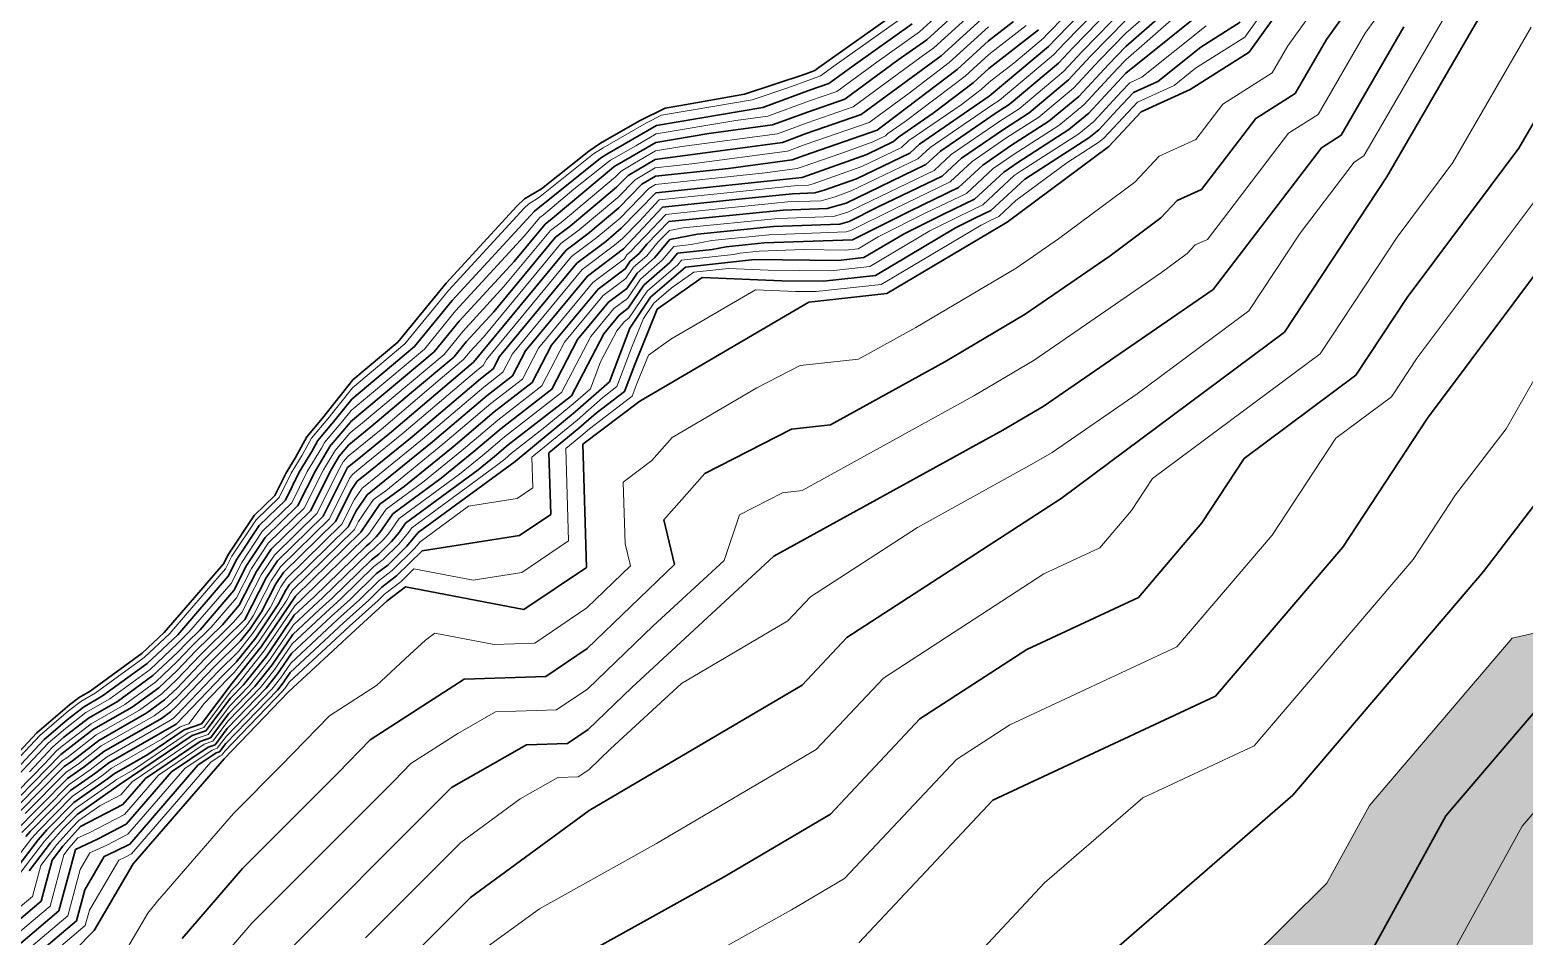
# Model space of a CAD drawing. Header units: millimetres. Extents: x -859836 to 307983, y -308065 to 649894.
# Drawn here: x -776950 to -656397, y 93962 to 167128 of the extents above; entities that cross this region are included whole.
import ezdxf

# ---------------------------------------------------------------- set-up
doc = ezdxf.new("R2010")
doc.units = ezdxf.units.MM
for name, color, linetype, lineweight in [('A-DETL-MBND', 5, 'Continuous', 9), ('C-TOPO', 7, 'Continuous', 9), ('C-TOPO-MAJR', 7, 'Continuous', 35), ('C-TOPO-MINR', 7, 'Continuous', 9)]:
    doc.layers.add(name, color=color, linetype=linetype, lineweight=lineweight)

msp = doc.modelspace()

# ---------------------------------------------------------------- hatches: boundary and pattern name
at = {"layer": 'A-DETL-MBND', "transparency": 33554585}
h = msp.add_hatch(color=1, dxfattribs=at)
h.paths.add_polyline_path([(-759872, -147838), (-751409, -147225), (-749609, -147143), (-733854, -145290), (-730653, -145570), (-721745, -145172), (-720814, -144887), (-719370, -144842), (-700946, -141995), (-695529, -141498), (-691142, -140868), (-678862, -139709), (-676064, -138561), (-673339, -137902), (-666588, -136592), (-665513, -135889), (-664558, -135218), (-662197, -133772), (-661519, -132852), (-659949, -130928), (-651084, -125443), (-650822, -125228), (-650213, -124939), (-646382, -122722), (-642214, -121295), (-640352, -120839), (-632919, -116639), (-632407, -116545), (-631232, -115977), (-624031, -110102), (-618435, -105784), (-615716, -103869), (-610671, -99638), (-609303, -97431), (-608187, -95168), (-606545, -92038), (-605546, -89814), (-602862, -83094), (-597357, -72506), (-595184, -69076), (-591888, -62294), (-588957, -58521), (-588686, -57663), (-586782, -51788), (-586421, -50671), (-585891, -49261), (-584837, -42142), (-583168, -34750), (-583236, -29503), (-581474, -24626), (-579291, -20446), (-577288, -10529), (-577844, -8379), (-576716, -5129), (-576923, -622), (-576761, 3433), (-577514, 8400), (-584433, 17478), (-591451, 26894), (-592059, 27631), (-594253, 29365), (-596698, 31520), (-606682, 39522), (-614114, 48456), (-617877, 53657), (-619367, 54812), (-621388, 57245), (-626371, 64609), (-630225, 76139), (-631882, 80641), (-631321, 82021), (-631047, 88615), (-629216, 99080), (-628971, 99848), (-627656, 101469), (-625202, 104951), (-622310, 108328), (-621916, 108853), (-618287, 112790), (-616954, 119597), (-611965, 123985), (-607391, 123672), (-603528, 125761), (-599346, 128280), (-596175, 130112), (-593901, 131920), (-587341, 139484), (-579017, 149394), (-573792, 168423), (-559581, 167597), (-555765, 171191), (-554261, 171958), (-551262, 173126), (-545079, 176205), (-536568, 178750), (-529133, 181370), (-526344, 189128), (-597518, 189128), (-597518, 207194), (-600686, 199575), (-609478, 188948), (-615919, 179175), (-616544, 177848), (-622914, 167950), (-630994, 157392), (-633191, 154309), (-645163, 133248), (-651286, 125168), (-651764, 119294), (-657364, 118029), (-668886, 104497), (-672322, 98230), (-678809, 91777), (-686744, 84898), (-689449, 82017), (-695207, 77404), (-695380, 71893), (-694273, 69271), (-689492, 45636), (-683652, 33844), (-677737, 19772), (-662028, -2904), (-651984, -24980), (-650691, -30222), (-651908, -42347), (-653635, -63919), (-656698, -68818), (-662024, -76036), (-666896, -86650), (-667567, -88913), (-681751, -105555), (-682213, -106748), (-682594, -107406), (-685917, -108622), (-692036, -110612), (-701719, -112727), (-713390, -117126), (-713858, -117303), (-715899, -118114), (-726309, -122425), (-732752, -123814), (-746954, -124818), (-750353, -125277), (-753407, -127865), (-764669, -132928), (-770641, -133394), (-784358, -129387), (-766211, -147534), (-765162, -147452), (-761763, -147700)])
h.paths.add_polyline_path([(-165073, -63985), (-152433, -63128), (-147212, -62558), (-145468, -61769), (-136004, -54982), (-133768, -53767), (-129949, -51511), (-119584, -45141), (-108212, -38110), (-106147, -37513), (-103534, -36430), (-95440, -33679), (-85435, -28121), (-81217, -27620), (-70310, -23490), (-69569, -23057), (-66354, -22120), (-63531, -20738), (-60354, -18737), (-51173, -14112), (-47726, -11549), (-46080, -8030), (-42098, 1247), (-71582, -3952), (-102491, 171344), (-31433, 183873), (-10665, 66090), (-8344, 71188), (-5480, 80840), (-4976, 82926), (-4345, 84088), (-2338, 91567), (-1942, 95428), (-648, 97607), (-1071, 98220), (-2510, 100800), (-3468, 101999), (-4531, 105589), (-4872, 106391), (-4883, 106838), (-4266, 108209), (-3836, 109670), (-3397, 110774), (-3406, 111243), (-3028, 112006), (-3263, 112804), (-5003, 115819), (-4795, 118868), (-5263, 125250), (-6517, 126820), (-6835, 127207), (-7506, 127369), (-7948, 127596), (-9992, 128520), (-10488, 129121), (-11669, 131806), (-11797, 132101), (-12046, 133135), (-12559, 133970), (-14267, 135969), (-16205, 140122), (-18451, 143457), (-18982, 145256), (-19057, 146525), (-18964, 150253), (-18988, 154876), (-19576, 155921), (-19786, 160906), (-20496, 162914), (-20826, 165369), (-20799, 166915), (-20107, 172970), (-19517, 173820), (-19312, 174558), (-18670, 176101), (-17060, 179067), (-15517, 180705), (-13911, 185702), (-4262, 188301), (-1645, 188923), (-105, 188210), (8503, 183584), (10926, 183912), (12005, 184043), (13640, 184361), (15131, 185109), (17172, 186245), (21649, 186967), (26966, 189922), (27822, 190382), (28403, 191056), (32119, 193617), (35169, 195832), (37685, 197143), (44902, 200225), (45756, 200160), (48502, 199127), (50290, 198574), (51191, 198365), (51921, 198324), (52221, 198344), (54759, 197846), (56032, 196790), (56464, 196469), (57692, 196367), (59108, 196361), (60941, 197154), (66233, 199839), (70130, 201192), (73048, 200979), (76924, 206128), (82127, 208080), (85344, 208780), (86075, 208372), (88573, 207914), (89729, 206890), (91276, 205317), (93776, 203937), (94137, 202344), (94391, 199786), (122336, 197831), (121797, 189716), (125647, 199482), (126089, 201383), (126324, 204787), (126905, 208036), (127554, 210427), (128482, 214073), (128746, 220996), (128473, 222544), (126624, 223852), (126936, 229764), (121612, 232554), (119877, 233364), (114690, 236608), (111762, 238823), (110636, 246522), (110029, 247546), (108783, 253509), (107371, 255011), (105531, 255323), (97841, 258447), (94527, 260036), (90352, 264357), (89017, 265316), (86132, 267662), (83932, 268416), (81219, 269590), (78181, 270815), (77485, 271254), (76016, 271688), (70070, 272996), (65720, 273763), (60235, 273305), (58972, 273395), (52899, 270581), (50487, 269940), (48782, 269681), (44888, 271379), (44155, 271664), (36008, 276151), (32279, 278102), (30572, 279889), (26209, 282046), (25647, 282628), (25305, 282619), (16014, 287701), (12948, 288678), (12218, 290013), (5109, 293561), (1173, 293491), (996, 295848), (-846, 297677), (-3706, 301772), (-4254, 303671), (-5166, 310755), (-5514, 312595), (-5824, 313912), (-11263, 323566), (-11006, 329168), (-11128, 331667), (-19570, 300160), (-119951, 327057), (-119803, 323213), (-126677, 316885), (-131916, 309583), (-138039, 307127), (-139811, 306218), (-145009, 304770), (-152454, 299923), (-155529, 293631), (-156974, 291356), (-164244, 289138), (-169538, 285729), (-171473, 283227), (-175794, 279460), (-179077, 276921), (-181978, 270226), (-183799, 266060), (-186962, 261812), (-188195, 260364), (-189518, 257544), (-192219, 254304), (-192584, 253707), (-193666, 250905), (-195467, 243388), (-196196, 242827), (-194515, 241920), (-193117, 240272), (-191870, 238552), (-189445, 238099), (-187379, 238829), (-181196, 237496), (-175260, 234188), (-174712, 233864), (-173921, 232781), (-172965, 231563), (-172393, 230212), (-171401, 229395), (-170346, 228036), (-168731, 226171), (-166947, 224795), (-166149, 223746), (-163251, 221790), (-159390, 213002), (-157244, 207107), (-158125, 203750), (-158684, 200374), (-157805, 198095), (-156223, 195786), (-156238, 193540), (-155648, 190949), (-154491, 184489), (-154880, 182143), (-154447, 180199), (-153070, 178898), (-149834, 176505), (-139965, 171530), (-138126, 170600), (-129357, 164765), (-128806, 164582), (-125625, 162125), (-121962, 159155), (-118169, 147987), (-115529, 142356), (-110100, 136364), (-104170, 130983), (-102874, 130179), (-102493, 125049), (-102587, 124307), (-102565, 123298), (-101236, 116731), (-101075, 108354), (-100903, 103207), (-100752, 100763), (-102347, 94828), (-103663, 92538), (-105020, 75873), (-113779, 78871), (-115927, 80336), (-116767, 79773), (-118030, 78279), (-120019, 71407), (-121727, 70570), (-124911, 67739), (-132123, 62869), (-134503, 61669), (-142143, 63655), (-144511, 65162), (-146330, 66255), (-93930, -25754), (-156629, -61462), (-204703, 22951), (-203169, 15882), (-200858, 9097), (-201011, 7340), (-201672, 4283), (-201800, 3453), (-202205, -1962), (-203074, -4336), (-205085, -7779), (-205398, -8805), (-204303, -12916), (-199204, -23507), (-197559, -24806), (-188446, -36297), (-186232, -39786), (-180001, -45528), (-178692, -50309), (-178316, -54011), (-176500, -58311), (-174921, -60229), (-168457, -62865), (-166443, -63531)])
h.paths.add_polyline_path([(-36382, 9575), (-36325, 9655), (-34497, 11838), (-31400, 15158), (-30158, 17103), (-28972, 19503), (-28725, 20204), (-24454, 28194), (-23969, 29653), (-22045, 35862), (-19945, 43004), (-18884, 49386), (-18505, 51142), (-18308, 51427), (-16088, 53703), (-14034, 56286), (-13124, 58389), (-12183, 60477), (-11466, 63512), (-44854, 57625), (-36383, 9584)])
h.paths.add_polyline_path([(-209307, 23977), (-205832, 24933), (-214036, 39337), (-155029, 72942), (-156196, 75860), (-157267, 77483), (-160083, 79252), (-162327, 81007), (-168562, 82322), (-171974, 82266), (-174895, 81970), (-178745, 82443), (-179832, 82459), (-182806, 83026), (-187870, 82820), (-190987, 82764), (-196740, 84867), (-206215, 90085), (-217797, 93191), (-220523, 94762), (-239193, 68099), (-236586, 66371), (-231472, 54327), (-229323, 51595), (-228392, 47968), (-224245, 38986), (-223941, 37016), (-223700, 36083), (-223413, 35510), (-223235, 34196), (-219932, 30913), (-219720, 30002), (-218890, 29933), (-218583, 30355), (-217413, 29932), (-217322, 28983), (-216667, 27680), (-215596, 26462), (-211752, 24276), (-211629, 24261)])
h.paths.add_polyline_path([(-104493, 32511), (-108740, 34478), (-111033, 34745), (-118279, 38197), (-121109, 39560), (-122686, 40146), (-124886, 42576), (-127774, 45075), (-127284, 49019), (-127353, 51467), (-126249, 53628), (-124638, 56522), (-122874, 56919), (-121333, 61662), (-118149, 64493), (-116851, 64289), (-109895, 61749), (-101431, 62897), (-97222, 57624), (-96994, 51839), (-95461, 45135), (-95182, 39024), (-97809, 35660), (-102505, 32673), (-103546, 32588)])
h.paths.add_polyline_path([(113952, 54850), (115144, 57676), (119371, 59200), (123981, 58308), (134122, 70221), (135206, 75484), (130794, 79482), (129640, 81238), (129018, 81691), (127052, 82907), (123829, 87412), (118436, 89438), (114649, 87913), (114523, 86104), (79787, 88533), (80974, 86559), (82982, 83414), (85870, 80693), (86415, 79732), (87156, 79254), (93254, 77937), (101112, 77088), (101690, 76657), (110303, 71926), (111655, 70038), (112330, 66003), (112029, 63955), (112025, 61722), (110833, 58895), (111202, 55882), (113573, 54992)])
h.paths.add_polyline_path([(46473, 90893), (46450, 90966), (46450, 90942)])
h.paths.add_polyline_path([(114914, 91699), (116742, 96586), (117222, 99339), (116281, 100813), (115714, 103134), (115083, 94112)])
h.paths.add_polyline_path([(77815, 91772), (81254, 140961), (77947, 134003), (77391, 132850), (76263, 127858), (75504, 126378), (70686, 116776), (69491, 114040), (69325, 112455), (69905, 111212), (72496, 104740), (73767, 102718), (74214, 102059), (75304, 98529), (75680, 97769), (77652, 92229)])
h.paths.add_polyline_path([(-430559, 174792), (-396358, 223636), (-410299, 232491), (-417613, 235355), (-425156, 238606), (-444149, 250578), (-452510, 252436), (-452510, 191303), (-451929, 191053), (-450916, 184024), (-444554, 181215), (-442283, 180124), (-434174, 176436)])
h.paths.add_polyline_path([(-462933, 188895), (-462489, 189128), (-463513, 189128)])
h.paths.add_polyline_path([(20902, 189411), (-15527, 199172), (-17080, 193377), (-157146, 230908), (-144206, 279204), (-133097, 276228), (-125333, 305205), (85106, 248818), (77341, 219841), (66233, 222817), (60021, 199635), (26079, 208730), (21836, 192894)])
h.paths.add_polyline_path([(-305163, 308526), (-297168, 312758), (-330807, 321772), (-305961, 308938)])
h.paths.add_polyline_path([(-101365, 344853), (-99267, 352685), (-106132, 348019), (-107260, 346432), (-107015, 346367)])
h.paths.add_polyline_path([(-77617, 359195), (-72055, 379953), (-74944, 376393), (-78127, 372078), (-79002, 371144), (-83284, 366025), (-86114, 364172), (-90178, 362561), (-78095, 359323)])
h.paths.add_polyline_path([(-70949, 384081), (-49147, 465447), (10755, 449396), (10427, 451476), (10340, 452557), (9561, 454240), (5848, 461010), (3088, 465731), (3916, 466341), (3829, 466873), (4301, 472115), (5273, 480727), (5235, 481311), (1254, 490409), (398, 499801), (248, 500675), (1538, 508051), (2399, 515172), (5336, 526780), (6042, 528818), (11319, 535892), (14764, 542803), (21028, 556609), (22026, 559450), (25679, 567225), (23762, 595967), (26857, 602002), (42608, 602571), (44738, 607162), (48181, 613963), (49550, 615647), (53154, 622325), (47956, 649894), (47874, 649894), (42817, 647426), (40858, 646138), (35158, 640491), (29786, 634475), (27764, 633773), (23010, 631806), (12648, 627092), (6576, 623443), (5459, 622546), (3132, 622423), (937, 621697), (-3757, 621182), (-10336, 620725), (-17509, 618636), (-20466, 617651), (-26978, 615727), (-29360, 614862), (-36198, 612616), (23495, 596621), (-6839, 483415), (-62468, 498321), (-61154, 491830), (-59928, 489468), (-56843, 481884), (-56752, 481249), (-55996, 465839), (-55728, 464742), (-55062, 458604), (-54604, 453643), (-54849, 452204), (-55585, 448717), (-57347, 441004), (-59178, 436511), (-62836, 421846), (-64420, 417337), (-65373, 414138), (-67663, 409612), (-67833, 408961), (-68221, 406728), (-67446, 402371), (-67164, 401641), (-67454, 400728), (-68102, 398277), (-69211, 394395), (-69530, 393435), (-70271, 388744), (-70595, 386619)])
h.paths.add_polyline_path([(-72390, 518021), (-67541, 536118), (-118601, 549800), (-111350, 544573), (-102792, 541248), (-98322, 538930), (-89693, 534294), (-86179, 534292), (-80614, 527648), (-74938, 522052), (-72698, 518856)])
h.paths.add_polyline_path([(-136180, 559285), (-135118, 563249), (-136667, 559600)])
h.paths.add_polyline_path([(-54600, 584415), (-47886, 609472), (-50553, 609641), (-55313, 609698), (-62008, 606325), (-64948, 609251), (-80643, 608301), (-83770, 607896), (-87388, 606897), (-94432, 606828), (-97621, 607514), (-101540, 606576), (-111704, 601349), (-115028, 602044), (-116464, 600991), (-56960, 585047)])
h.paths.add_polyline_path([(-105893, 632098), (-77034, 642660), (-60117, 645580), (-52045, 639137), (-36907, 649894), (-98339, 649894), (-105228, 633665)])

# ---------------------------------------------------------------- linework, layer by layer
at = {"layer": 'C-TOPO', "lineweight": 35}
for p, q in [((-713287, 164088), (-706759, 168718)), ((-713610, 163851), (-713287, 164088)), ((-719288, 161924), (-714408, 163563)), ((-714408, 163563), (-713832, 163775)), ((-713832, 163775), (-713610, 163851)), ((-724420, 161034), (-719288, 161924)), ((-727758, 159785), (-725706, 160817)), ((-725706, 160817), (-724420, 161034)), ((-730920, 157969), (-727758, 159785)), ((-731855, 157348), (-730920, 157969)), ((-735672, 154292), (-731855, 157348)), ((-737671, 152887), (-737035, 153496)), ((-737035, 153496), (-735672, 154292)), ((-743378, 146678), (-737671, 152887)), ((-747259, 141918), (-743378, 146678)), ((-750887, 138882), (-747259, 141918)), ((-753335, 135781), (-750887, 138882)), ((-754607, 134285), (-753335, 135781)), ((-755520, 132614), (-754607, 134285)), ((-756313, 131299), (-755520, 132614)), ((-757196, 129534), (-756313, 131299)), ((-758856, 127909), (-757196, 129534)), ((-760921, 124804), (-758856, 127909)), ((-761319, 124025), (-760921, 124804)), ((-763665, 121303), (-761319, 124025)), ((-766124, 118467), (-763665, 121303)), ((-767894, 116799), (-766124, 118467)), ((-772093, 113735), (-767894, 116799)), ((-772985, 113223), (-772093, 113735)), ((-776389, 110365), (-773745, 112634)), ((-773745, 112634), (-772985, 113223)), ((-778527, 108076), (-776389, 110365))]:
    msp.add_line(p, q, dxfattribs=at)
at = {"layer": 'C-TOPO-MAJR'}
for p, q in [((-672142, 174304), (-678581, 165329)), ((-680740, 172602), (-688533, 165777)), ((-688541, 172214), (-694163, 166428)), ((-668052, 172333), (-672345, 166349)), ((-688538, 170068), (-692755, 165729)), ((-701549, 169095), (-704598, 166320)), ((-681607, 169171), (-688530, 163632)), ((-705766, 167616), (-710347, 164367)), ((-699619, 168493), (-703430, 165024)), ((-697595, 167810), (-699599, 166253)), ((-688535, 167923), (-691347, 165030)), ((-679301, 167753), (-682474, 165740)), ((-659872, 168391), (-667465, 155272)), ((-695571, 167128), (-699579, 164012)), ((-694163, 166428), (-694762, 165784)), ((-666108, 167370), (-671170, 158624)), ((-704598, 166320), (-706889, 164695)), ((-699599, 166253), (-702140, 163940)), ((-694762, 165784), (-699560, 161772)), ((-692755, 165729), (-693953, 164441)), ((-688533, 165777), (-689938, 164331)), ((-682474, 165740), (-685936, 162970)), ((-678581, 165329), (-683341, 162308)), ((-672345, 166349), (-674876, 161977)), ((-651759, 166325), (-656821, 157579)), ((-710347, 164367), (-712499, 162787)), ((-706889, 164695), (-711193, 161536)), ((-703430, 165024), (-709886, 160284)), ((-699579, 164012), (-700850, 162856)), ((-693953, 164441), (-697951, 161097)), ((-691347, 165030), (-693144, 163097)), ((-689938, 164331), (-692335, 161753)), ((-712499, 162787), (-713975, 162275)), ((-702140, 163940), (-708579, 159032)), ((-700850, 162856), (-704069, 160402)), ((-693144, 163097), (-696342, 160422)), ((-688530, 163632), (-691526, 160410)), ((-685936, 162970), (-687908, 162076)), ((-713975, 162275), (-717818, 160862)), ((-699560, 161772), (-705179, 157903)), ((-692335, 161753), (-694734, 159747)), ((-687908, 162076), (-689219, 160677)), ((-683341, 162308), (-687286, 160521)), ((-674876, 161977), (-678049, 159963)), ((-717818, 160862), (-726391, 159410)), ((-714144, 160511), (-717026, 159451)), ((-711193, 161536), (-714144, 160511)), ((-704069, 160402), (-706879, 158468)), ((-698984, 160433), (-703479, 157338)), ((-697951, 161097), (-698984, 160433)), ((-696342, 160422), (-698408, 159095)), ((-691526, 160410), (-693125, 159072)), ((-689219, 160677), (-690717, 159066)), ((-687286, 160521), (-689908, 157723)), ((-726391, 159410), (-730406, 157104)), ((-717026, 159451), (-722167, 158764)), ((-709886, 160284), (-714313, 158748)), ((-694734, 159747), (-697832, 157757)), ((-678049, 159963), (-682415, 154244)), ((-646177, 159886), (-664202, 135771)), ((-726453, 158039), (-729754, 156114)), ((-716234, 158041), (-726516, 156667)), ((-722167, 158764), (-726453, 158039)), ((-714313, 158748), (-716234, 158041)), ((-708579, 159032), (-714482, 156984)), ((-707271, 158104), (-709419, 157069)), ((-706879, 158468), (-707271, 158104)), ((-698408, 159095), (-701779, 156774)), ((-693125, 159072), (-697256, 156418)), ((-691517, 158398), (-696679, 155080)), ((-690717, 159066), (-691517, 158398)), ((-671170, 158624), (-672757, 157617)), ((-730914, 156767), (-736240, 152502)), ((-730406, 157104), (-730914, 156767)), ((-714482, 156984), (-715442, 156630)), ((-709419, 157069), (-714650, 155220)), ((-705963, 157176), (-710259, 155105)), ((-705179, 157903), (-705963, 157176)), ((-703479, 157338), (-704654, 156247)), ((-701779, 156774), (-703346, 155319)), ((-697832, 157757), (-700079, 156209)), ((-689908, 157723), (-698114, 151606)), ((-672757, 157617), (-681490, 146179)), ((-656821, 157579), (-665833, 145522)), ((-729871, 156032), (-734802, 151890)), ((-729808, 156083), (-729871, 156032)), ((-729802, 156087), (-729808, 156083)), ((-729754, 156114), (-729802, 156087)), ((-726516, 156667), (-728687, 155382)), ((-720583, 155943), (-726481, 155323)), ((-715442, 156630), (-720583, 155943)), ((-704654, 156247), (-711098, 153142)), ((-700079, 156209), (-702038, 154391)), ((-698379, 155645), (-700730, 153462)), ((-697256, 156418), (-698379, 155645)), ((-729610, 154431), (-733365, 151278)), ((-728687, 155382), (-729610, 154431)), ((-727566, 154680), (-729424, 152768)), ((-726481, 155323), (-727566, 154680)), ((-714650, 155220), (-726445, 153979)), ((-710259, 155105), (-712874, 154181)), ((-703346, 155319), (-708501, 152834)), ((-702038, 154391), (-705904, 152527)), ((-696679, 155080), (-699422, 152534)), ((-667465, 155272), (-675727, 142710)), ((-726445, 153979), (-729238, 151105)), ((-720020, 153433), (-725917, 152812)), ((-715417, 153896), (-720020, 153433)), ((-713632, 153961), (-715417, 153896)), ((-712874, 154181), (-713632, 153961)), ((-711098, 153142), (-712614, 152702)), ((-700730, 153462), (-703307, 152220)), ((-684388, 153350), (-685699, 151951)), ((-682415, 154244), (-684388, 153350)), ((-736240, 152502), (-742889, 145268)), ((-729424, 152768), (-731927, 150666)), ((-725917, 152812), (-729052, 149441)), ((-716183, 152572), (-725389, 151646)), ((-712614, 152702), (-716183, 152572)), ((-708501, 152834), (-710839, 151663)), ((-705904, 152527), (-710579, 150185)), ((-703307, 152220), (-706424, 150659)), ((-700711, 151913), (-702269, 151132)), ((-699422, 152534), (-700711, 151913)), ((-685699, 151951), (-689802, 148893)), ((-735386, 151452), (-737881, 148432)), ((-734802, 151890), (-735386, 151452)), ((-733365, 151278), (-734532, 150402)), ((-729238, 151105), (-730489, 150054)), ((-725389, 151646), (-727185, 149824)), ((-716950, 151248), (-723087, 150631)), ((-711597, 151444), (-716950, 151248)), ((-710839, 151663), (-711597, 151444)), ((-702269, 151132), (-708732, 147295)), ((-698114, 151606), (-707809, 145851)), ((-734532, 150402), (-739523, 144362)), ((-731927, 150666), (-733677, 149353)), ((-730489, 150054), (-732823, 148303)), ((-727185, 149824), (-727804, 149077)), ((-725319, 150206), (-726557, 148712)), ((-723087, 150631), (-725319, 150206)), ((-720785, 149615), (-721901, 149403)), ((-717716, 149924), (-720785, 149615)), ((-710579, 150185), (-717716, 149924)), ((-706424, 150659), (-709655, 148740)), ((-737881, 148432), (-742314, 143609)), ((-733677, 149353), (-741164, 140292)), ((-732823, 148303), (-739062, 140752)), ((-729052, 149441), (-731969, 147253)), ((-728509, 148467), (-728927, 147845)), ((-727804, 149077), (-728509, 148467)), ((-726557, 148712), (-727966, 147494)), ((-725309, 148347), (-727424, 146520)), ((-724690, 149094), (-725309, 148347)), ((-721901, 149403), (-724690, 149094)), ((-718483, 148600), (-724061, 147983)), ((-711750, 148509), (-718483, 148600)), ((-709655, 148740), (-711750, 148509)), ((-689802, 148893), (-696662, 144170)), ((-731969, 147253), (-736960, 141213)), ((-728927, 147845), (-731114, 146203)), ((-727966, 147494), (-728802, 146248)), ((-724061, 147983), (-726881, 145546)), ((-722711, 147137), (-726338, 144572)), ((-716287, 146878), (-722711, 147137)), ((-708732, 147295), (-712921, 146832)), ((-731114, 146203), (-734858, 141673)), ((-728802, 146248), (-730260, 145154)), ((-727424, 146520), (-728677, 144651)), ((-712921, 146832), (-716287, 146878)), ((-681490, 146179), (-695211, 136733)), ((-742889, 145268), (-745914, 141559)), ((-730260, 145154), (-732756, 142133)), ((-726881, 145546), (-728552, 143054)), ((-714092, 145156), (-727752, 137160)), ((-707809, 145851), (-714092, 145156)), ((-665833, 145522), (-669964, 139241)), ((-742314, 143609), (-744331, 141137)), ((-739523, 144362), (-741739, 141951)), ((-729406, 144104), (-730654, 142594)), ((-728677, 144651), (-729406, 144104)), ((-726338, 144572), (-728152, 140107)), ((-696662, 144170), (-703125, 140333)), ((-730654, 142594), (-733264, 137586)), ((-728552, 143054), (-730194, 138719)), ((-675727, 142710), (-693759, 129297)), ((-744331, 141137), (-751081, 135488)), ((-745914, 141559), (-750976, 137322)), ((-741739, 141951), (-742747, 140714)), ((-736960, 141213), (-738004, 139209)), ((-734858, 141673), (-736424, 138668)), ((-732756, 142133), (-734844, 138127)), ((-741164, 140292), (-747778, 134674)), ((-742747, 140714), (-746153, 137864)), ((-739062, 140752), (-739584, 139751)), ((-728152, 140107), (-728973, 137940)), ((-703125, 140333), (-712369, 135238)), ((-740605, 138957), (-746116, 134275)), ((-739584, 139751), (-740605, 138957)), ((-738004, 139209), (-740045, 137622)), ((-736424, 138668), (-739485, 136288)), ((-730194, 138719), (-732956, 136280)), ((-669964, 139241), (-678980, 132534)), ((-746153, 137864), (-749440, 135072)), ((-740045, 137622), (-744454, 133877)), ((-734844, 138127), (-738926, 134953)), ((-733264, 137586), (-738366, 133618)), ((-728973, 137940), (-731267, 136194)), ((-750976, 137322), (-752307, 135637)), ((-739485, 136288), (-742792, 133478)), ((-732956, 136280), (-737806, 132283)), ((-727752, 137160), (-732340, 133668)), ((-695211, 136733), (-698442, 134815)), ((-752307, 135637), (-753710, 133985)), ((-751096, 135468), (-752656, 133632)), ((-751081, 135488), (-751096, 135468)), ((-749440, 135072), (-750748, 134008)), ((-731267, 136194), (-732648, 134974)), ((-712369, 135238), (-715510, 134891)), ((-664202, 135771), (-671035, 125357)), ((-753710, 133985), (-754207, 133077)), ((-750748, 134008), (-751206, 133638)), ((-747778, 134674), (-750410, 132533)), ((-746116, 134275), (-750073, 131058)), ((-744454, 133877), (-749735, 129583)), ((-738926, 134953), (-741130, 133080)), ((-732648, 134974), (-735073, 132976)), ((-715510, 134891), (-722495, 131302)), ((-698442, 134815), (-716929, 124625)), ((-651510, 134089), (-659672, 123387)), ((-754207, 133077), (-755213, 131407)), ((-752662, 133621), (-753919, 131534)), ((-752656, 133632), (-752662, 133621)), ((-751992, 132714), (-752626, 131662)), ((-751206, 133638), (-751992, 132714)), ((-742792, 133478), (-746753, 130258)), ((-741130, 133080), (-743771, 130933)), ((-739468, 132682), (-740788, 131608)), ((-738366, 133618), (-739468, 132682)), ((-735073, 132976), (-734929, 128007)), ((-732340, 133668), (-732052, 123731)), ((-755213, 131407), (-756335, 129166)), ((-753919, 131534), (-755321, 128733)), ((-752626, 131662), (-754308, 128299)), ((-751332, 131789), (-753295, 127866)), ((-750410, 132533), (-751332, 131789)), ((-740788, 131608), (-746649, 127303)), ((-737806, 132283), (-745620, 126543)), ((-678980, 132534), (-682397, 127327)), ((-750534, 130686), (-750973, 130048)), ((-750073, 131058), (-750534, 130686)), ((-746753, 130258), (-748706, 128823)), ((-743771, 130933), (-747678, 128063)), ((-722495, 131302), (-725810, 127560)), ((-756335, 129166), (-758442, 127103)), ((-750973, 130048), (-752282, 127433)), ((-749735, 129583), (-750614, 128308)), ((-693759, 129297), (-711038, 118061)), ((-755321, 128733), (-757956, 126154)), ((-754308, 128299), (-757470, 125205)), ((-753295, 127866), (-756983, 124256)), ((-750614, 128308), (-751268, 127000)), ((-748706, 128823), (-750255, 126567)), ((-747678, 128063), (-748710, 126559)), ((-734929, 128007), (-737448, 126305)), ((-758442, 127103), (-760251, 124383)), ((-752282, 127433), (-756497, 123307)), ((-751268, 127000), (-756011, 122359)), ((-746649, 127303), (-747165, 126551)), ((-725810, 127560), (-724936, 123969)), ((-682397, 127327), (-687521, 121310)), ((-757956, 126154), (-759463, 123887)), ((-750255, 126567), (-755524, 121410)), ((-749828, 125458), (-754044, 121332)), ((-749532, 125685), (-749828, 125458)), ((-749017, 126190), (-749532, 125685)), ((-748710, 126559), (-749017, 126190)), ((-747779, 125814), (-748808, 124803)), ((-746541, 125437), (-748084, 123921)), ((-747165, 126551), (-747779, 125814)), ((-745620, 126543), (-746541, 125437)), ((-737448, 126305), (-745304, 125060)), ((-760251, 124383), (-760943, 123029)), ((-757470, 125205), (-758675, 123392)), ((-756983, 124256), (-757888, 122896)), ((-749401, 124348), (-752563, 121254)), ((-748808, 124803), (-749401, 124348)), ((-745304, 125060), (-747361, 123038)), ((-716929, 124625), (-728380, 114043)), ((-671035, 125357), (-681283, 113323)), ((-760943, 123029), (-765024, 118295)), ((-759463, 123887), (-760501, 121857)), ((-758675, 123392), (-760059, 120684)), ((-756497, 123307), (-757100, 122401)), ((-748975, 123239), (-751082, 121176)), ((-748084, 123921), (-748975, 123239)), ((-747361, 123038), (-748548, 122129)), ((-732052, 123731), (-737089, 120327)), ((-724936, 123969), (-731976, 117193)), ((-659672, 123387), (-675044, 105335)), ((-760501, 121857), (-763222, 118701)), ((-757888, 122896), (-759617, 119512)), ((-757100, 122401), (-758253, 120145)), ((-756312, 121905), (-756889, 120777)), ((-756011, 122359), (-756312, 121905)), ((-748548, 122129), (-749602, 121098)), ((-746637, 122156), (-748121, 121020)), ((-737089, 120327), (-746637, 122156)), ((-760059, 120684), (-761420, 119106)), ((-756889, 120777), (-758731, 118057)), ((-755524, 121410), (-758288, 117329)), ((-754553, 120868), (-755634, 119866)), ((-754044, 121332), (-754553, 120868)), ((-752563, 121254), (-753582, 120327)), ((-751082, 121176), (-752610, 119786)), ((-749602, 121098), (-751639, 119244)), ((-748121, 121020), (-750668, 118703)), ((-687521, 121310), (-696507, 117114)), ((-759617, 119512), (-762829, 116339)), ((-758253, 120145), (-759174, 118784)), ((-755634, 119866), (-757845, 116601)), ((-752610, 119786), (-755854, 116778)), ((-753582, 120327), (-755744, 118322)), ((-765024, 118295), (-767494, 115968)), ((-763222, 118701), (-764292, 117643)), ((-761420, 119106), (-763560, 116991)), ((-759174, 118784), (-759956, 117802)), ((-755744, 118322), (-757402, 115874)), ((-750668, 118703), (-756073, 113690)), ((-751639, 119244), (-755963, 115234)), ((-763560, 116991), (-765070, 115409)), ((-764292, 117643), (-765047, 116852)), ((-759956, 117802), (-762097, 115687)), ((-758288, 117329), (-760633, 114383)), ((-758731, 118057), (-760295, 116093)), ((-731976, 117193), (-735334, 114924)), ((-711038, 118061), (-714643, 114220)), ((-696507, 117114), (-705146, 111496)), ((-767494, 115968), (-771083, 113349)), ((-765047, 116852), (-767023, 114991)), ((-762829, 116339), (-765093, 113966)), ((-760295, 116093), (-761365, 115035)), ((-757845, 116601), (-759721, 114245)), ((-757402, 115874), (-758809, 114106)), ((-755854, 116778), (-756959, 115146)), ((-767023, 114991), (-769894, 112895)), ((-765070, 115409), (-766552, 114013)), ((-761365, 115035), (-765139, 111080)), ((-762097, 115687), (-765116, 112523)), ((-756959, 115146), (-757897, 113968)), ((-755963, 115234), (-756516, 114418)), ((-741916, 114704), (-749506, 109821)), ((-735334, 114924), (-741916, 114704)), ((-771083, 113349), (-772635, 112459)), ((-766552, 114013), (-768705, 112442)), ((-765093, 113966), (-766081, 113036)), ((-760633, 114383), (-763109, 111100)), ((-756073, 113690), (-761283, 108282)), ((-756985, 113829), (-761153, 109503)), ((-757897, 113968), (-761023, 110723)), ((-758809, 114106), (-760893, 111943)), ((-759721, 114245), (-760763, 113163)), ((-756516, 114418), (-756985, 113829)), ((-728380, 114043), (-731901, 110655)), ((-714643, 114220), (-731825, 104117)), ((-681283, 113323), (-699255, 104931)), ((-772635, 112459), (-773955, 111436)), ((-769894, 112895), (-772222, 111560)), ((-768705, 112442), (-771809, 110661)), ((-766081, 113036), (-767517, 111988)), ((-765116, 112523), (-765610, 112058)), ((-760763, 113163), (-762743, 110536)), ((-655056, 112671), (-662723, 103667)), ((-773955, 111436), (-775810, 109843)), ((-772222, 111560), (-774202, 110025)), ((-767517, 111988), (-771396, 109762)), ((-766328, 111534), (-770983, 108864)), ((-765139, 111080), (-770570, 107965)), ((-765610, 112058), (-766328, 111534)), ((-763109, 111100), (-764497, 110614)), ((-760893, 111943), (-762378, 109973)), ((-705146, 111496), (-712358, 103815)), ((-775810, 109843), (-779529, 105862)), ((-774202, 110025), (-775130, 109229)), ((-771809, 110661), (-774450, 108615)), ((-771396, 109762), (-773509, 108125)), ((-763854, 110148), (-769745, 106167)), ((-764497, 110614), (-767442, 108624)), ((-762743, 110536), (-763854, 110148)), ((-762378, 109973), (-763211, 109681)), ((-761023, 110723), (-762013, 109409)), ((-749506, 109821), (-752110, 107117)), ((-731901, 110655), (-733580, 109521)), ((-774450, 108615), (-778906, 104064)), ((-775130, 109229), (-776989, 107238)), ((-770983, 108864), (-772568, 107636)), ((-767442, 108624), (-770157, 107066)), ((-763211, 109681), (-767629, 106696)), ((-762568, 109215), (-765514, 107225)), ((-761926, 108749), (-763398, 107754)), ((-762013, 109409), (-762568, 109215)), ((-761648, 108846), (-761926, 108749)), ((-761153, 109503), (-761648, 108846)), ((-736870, 109411), (-742938, 105951)), ((-733580, 109521), (-736870, 109411)), ((-774187, 107647), (-776366, 105441)), ((-773509, 108125), (-774187, 107647)), ((-772568, 107636), (-773924, 106680)), ((-770570, 107965), (-771627, 107146)), ((-763398, 107754), (-768894, 101400)), ((-761283, 108282), (-768610, 99811)), ((-773924, 106680), (-778282, 102267)), ((-771627, 107146), (-773661, 105712)), ((-770686, 106657), (-773398, 104745)), ((-769745, 106167), (-773135, 103778)), ((-770157, 107066), (-770686, 106657)), ((-767629, 106696), (-769461, 104578)), ((-765514, 107225), (-769177, 102989)), ((-752110, 107117), (-759788, 99425)), ((-776366, 105441), (-778594, 103165)), ((-773661, 105712), (-776930, 102402)), ((-742938, 105951), (-758293, 90567)), ((-699255, 104931), (-710072, 93409)), ((-675044, 105335), (-690915, 91575)), ((-773398, 104745), (-775577, 102538)), ((-773135, 103778), (-774225, 102674)), ((-769461, 104578), (-772873, 102810)), ((-731825, 104117), (-741404, 97093)), ((-712358, 103815), (-720949, 98763)), ((-775577, 102538), (-776280, 101746)), ((-774225, 102674), (-775280, 101486)), ((-772873, 102810), (-774279, 101226)), ((-769177, 102989), (-771452, 101810)), ((-662723, 103667), (-669601, 91125)), ((-776280, 101746), (-778873, 98353)), ((-776930, 102402), (-777281, 102006)), ((-775280, 101486), (-777008, 99224)), ((-771452, 101810), (-773278, 100966)), ((-768894, 101400), (-770031, 100811)), ((-775143, 100095), (-776032, 96781)), ((-774279, 101226), (-775143, 100095)), ((-773278, 100966), (-774611, 95995)), ((-770944, 100388), (-772524, 97694)), ((-770031, 100811), (-770944, 100388)), ((-768610, 99811), (-771770, 94423)), ((-759788, 99425), (-764673, 93777)), ((-772524, 97694), (-773190, 95209)), ((-720949, 98763), (-739871, 88234)), ((-776032, 96781), (-778197, 94946)), ((-741404, 97093), (-756798, 81710)), ((-774611, 95995), (-777859, 93242)), ((-773190, 95209), (-777521, 91539)), ((-771770, 94423), (-776414, 89715))]:
    msp.add_line(p, q, dxfattribs=at)
at = {"layer": 'C-TOPO-MINR'}
for p, q in [((-673575, 174021), (-678941, 166541)), ((-688542, 173287), (-694867, 166778)), ((-681715, 172822), (-688534, 166850)), ((-670097, 173319), (-675463, 165839)), ((-666007, 171347), (-669227, 166860)), ((-688539, 171141), (-693459, 166079)), ((-702514, 169397), (-705182, 166968)), ((-700584, 168794), (-704014, 165672)), ((-688537, 168996), (-692051, 165380)), ((-706350, 168264), (-712077, 164203)), ((-684635, 168117), (-688532, 164704)), ((-662990, 167880), (-669318, 156948)), ((-705182, 166968), (-708618, 164531)), ((-699609, 167373), (-702785, 164482)), ((-696583, 167469), (-699589, 165132)), ((-695167, 166456), (-697565, 164450)), ((-694867, 166778), (-695167, 166456)), ((-688534, 166850), (-690643, 164680)), ((-682040, 167455), (-687233, 163301)), ((-678941, 166541), (-682908, 164024)), ((-669227, 166860), (-673023, 160300)), ((-655816, 167358), (-662143, 156426)), ((-704014, 165672), (-705159, 164860)), ((-693459, 166079), (-694358, 165112)), ((-692051, 165380), (-693549, 163769)), ((-675463, 165839), (-676729, 163653)), ((-712077, 164203), (-713153, 163413)), ((-708618, 164531), (-711846, 162162)), ((-705159, 164860), (-710539, 160910)), ((-702785, 164482), (-706004, 162028)), ((-699589, 165132), (-701495, 163398)), ((-697565, 164450), (-699569, 162892)), ((-694358, 165112), (-698755, 161434)), ((-690643, 164680), (-692740, 162425)), ((-689234, 163981), (-691931, 161082)), ((-688532, 164704), (-689234, 163981)), ((-682908, 164024), (-684639, 162639)), ((-713891, 163157), (-715812, 162450)), ((-713153, 163413), (-713891, 163157)), ((-701495, 163398), (-706324, 159717)), ((-699569, 162892), (-700205, 162314)), ((-693549, 163769), (-697147, 160759)), ((-688219, 162854), (-688875, 162154)), ((-687233, 163301), (-688219, 162854)), ((-676729, 163653), (-680695, 161135)), ((-715812, 162450), (-718683, 161487)), ((-711846, 162162), (-714059, 161393)), ((-706004, 162028), (-709232, 159658)), ((-700205, 162314), (-701814, 161087)), ((-692740, 162425), (-695538, 160085)), ((-688875, 162154), (-691122, 159738)), ((-684639, 162639), (-687597, 161299)), ((-721701, 160963), (-725988, 160238)), ((-718683, 161487), (-721701, 160963)), ((-714059, 161393), (-717422, 160156)), ((-710539, 160910), (-714228, 159629)), ((-701814, 161087), (-706029, 158185)), ((-699272, 161103), (-704329, 157621)), ((-698755, 161434), (-699272, 161103)), ((-697147, 160759), (-698696, 159764)), ((-691931, 161082), (-693930, 159410)), ((-687597, 161299), (-689564, 159200)), ((-680695, 161135), (-682878, 158276)), ((-727195, 159631), (-730708, 157613)), ((-725988, 160238), (-727195, 159631)), ((-719992, 159813), (-726422, 158725)), ((-717422, 160156), (-719992, 159813)), ((-714228, 159629), (-716630, 158746)), ((-709232, 159658), (-714397, 157866)), ((-706324, 159717), (-707729, 158750)), ((-698696, 159764), (-702629, 157056)), ((-695538, 160085), (-698120, 158426)), ((-693930, 159410), (-697544, 157087)), ((-691122, 159738), (-692321, 158735)), ((-689564, 159200), (-690313, 158394)), ((-673023, 160300), (-675403, 158790)), ((-726422, 158725), (-728072, 157762)), ((-716630, 158746), (-724341, 157716)), ((-708999, 158050), (-711615, 157126)), ((-707925, 158568), (-708999, 158050)), ((-707729, 158750), (-707925, 158568)), ((-706029, 158185), (-706617, 157640)), ((-698120, 158426), (-700929, 156491)), ((-692321, 158735), (-696967, 155749)), ((-690712, 158060), (-693294, 156401)), ((-690313, 158394), (-690712, 158060)), ((-682878, 158276), (-685837, 156936)), ((-675403, 158790), (-681953, 150212)), ((-651499, 158732), (-665017, 140646)), ((-731468, 157109), (-735906, 153555)), ((-730708, 157613), (-731468, 157109)), ((-728072, 157762), (-730104, 156596)), ((-726485, 157353), (-728175, 156367)), ((-724341, 157716), (-726485, 157353)), ((-715838, 157335), (-723549, 156305)), ((-714397, 157866), (-715838, 157335)), ((-711615, 157126), (-714566, 156102)), ((-706617, 157640), (-709839, 156087)), ((-704329, 157621), (-705309, 156711)), ((-702629, 157056), (-704000, 155783)), ((-697544, 157087), (-699229, 155927)), ((-685837, 156936), (-687804, 154837)), ((-669318, 156948), (-670111, 156445)), ((-730361, 156425), (-733055, 154267)), ((-730104, 156596), (-730361, 156425)), ((-729247, 155732), (-729703, 155263)), ((-728175, 156367), (-729247, 155732)), ((-726498, 155995), (-728126, 155031)), ((-723549, 156305), (-726498, 155995)), ((-717617, 155582), (-726463, 154651)), ((-715046, 155925), (-717617, 155582)), ((-714566, 156102), (-715046, 155925)), ((-709839, 156087), (-713762, 154700)), ((-705309, 156711), (-710678, 154123)), ((-704000, 155783), (-709800, 152988)), ((-700929, 156491), (-702692, 154855)), ((-699229, 155927), (-701384, 153927)), ((-696967, 155749), (-697529, 155362)), ((-693294, 156401), (-697397, 153343)), ((-670111, 156445), (-674477, 150726)), ((-662143, 156426), (-666649, 150397)), ((-729703, 155263), (-734084, 151584)), ((-728126, 155031), (-729517, 153600)), ((-727006, 154330), (-729331, 151936)), ((-726463, 154651), (-727006, 154330)), ((-717335, 154326), (-726181, 153396)), ((-715034, 154558), (-717335, 154326)), ((-714141, 154590), (-715034, 154558)), ((-713762, 154700), (-714141, 154590)), ((-702692, 154855), (-707203, 152681)), ((-697529, 155362), (-700076, 152998)), ((-687804, 154837), (-693958, 150249)), ((-735906, 153555), (-736708, 153087)), ((-733055, 154267), (-735521, 152196)), ((-729517, 153600), (-732646, 150972)), ((-726181, 153396), (-727748, 151710)), ((-715800, 153234), (-722704, 152539)), ((-713123, 153332), (-715800, 153234)), ((-711986, 153661), (-713123, 153332)), ((-710678, 154123), (-711986, 153661)), ((-701384, 153927), (-704606, 152374)), ((-697397, 153343), (-698768, 152070)), ((-737082, 152728), (-743177, 146098)), ((-736708, 153087), (-737082, 152728)), ((-735813, 151977), (-737061, 150467)), ((-735521, 152196), (-735813, 151977)), ((-729331, 151936), (-731208, 150360)), ((-725653, 152229), (-727220, 150544)), ((-722704, 152539), (-725653, 152229)), ((-716567, 151910), (-724238, 151138)), ((-712106, 152073), (-716567, 151910)), ((-710968, 152402), (-712106, 152073)), ((-709800, 152988), (-710968, 152402)), ((-707203, 152681), (-710709, 150924)), ((-704606, 152374), (-708501, 150422)), ((-702009, 152067), (-704346, 150895)), ((-700076, 152998), (-702009, 152067)), ((-698768, 152070), (-699412, 151759)), ((-734959, 150927), (-738702, 146397)), ((-734084, 151584), (-734959, 150927)), ((-732646, 150972), (-734104, 149878)), ((-727748, 151710), (-729145, 150273)), ((-725354, 150926), (-726252, 150015)), ((-724238, 151138), (-725354, 150926)), ((-711088, 150814), (-717333, 150586)), ((-710709, 150924), (-711088, 150814)), ((-704346, 150895), (-709194, 148018)), ((-700191, 151369), (-708270, 146573)), ((-699412, 151759), (-700191, 151369)), ((-674477, 150726), (-678608, 144445)), ((-737061, 150467), (-742602, 144439)), ((-734104, 149878), (-740344, 142327)), ((-731208, 150360), (-733250, 148828)), ((-729771, 149748), (-732396, 147778)), ((-729145, 150273), (-729771, 149748)), ((-728118, 149633), (-728428, 149259)), ((-727220, 150544), (-728118, 149633)), ((-726252, 150015), (-727180, 148894)), ((-725004, 149650), (-725933, 148530)), ((-723610, 149805), (-725004, 149650)), ((-721936, 150123), (-723610, 149805)), ((-717333, 150586), (-721936, 150123)), ((-708501, 150422), (-710117, 149462)), ((-693958, 150249), (-697388, 147888)), ((-682939, 149765), (-683594, 149065)), ((-681953, 150212), (-682939, 149765)), ((-666649, 150397), (-672846, 140975)), ((-733250, 148828), (-740113, 140522)), ((-728989, 148643), (-731542, 146728)), ((-728780, 148954), (-728989, 148643)), ((-728428, 149259), (-728780, 148954)), ((-727180, 148894), (-728238, 147981)), ((-725933, 148530), (-727695, 147007)), ((-724376, 148539), (-724685, 148165)), ((-720192, 149001), (-724376, 148539)), ((-719634, 149107), (-720192, 149001)), ((-718100, 149262), (-719634, 149107)), ((-714531, 149392), (-718100, 149262)), ((-711164, 149347), (-714531, 149392)), ((-710117, 149462), (-711164, 149347)), ((-683594, 149065), (-685646, 147536)), ((-649868, 148982), (-657856, 134930)), ((-732396, 147778), (-738011, 140983)), ((-728238, 147981), (-728864, 147046)), ((-724685, 148165), (-727152, 146033)), ((-723386, 147560), (-725200, 146277)), ((-720597, 147869), (-723386, 147560)), ((-717385, 147739), (-720597, 147869)), ((-712335, 147670), (-717385, 147739)), ((-709194, 148018), (-712335, 147670)), ((-697388, 147888), (-705467, 143092)), ((-685646, 147536), (-695936, 140452)), ((-743177, 146098), (-746705, 141770)), ((-738702, 146397), (-742027, 142780)), ((-731542, 146728), (-735909, 141443)), ((-728864, 147046), (-730687, 145678)), ((-727695, 147007), (-728739, 145449)), ((-727152, 146033), (-728614, 143852)), ((-725200, 146277), (-726610, 145059)), ((-718401, 146147), (-725231, 142149)), ((-715190, 146017), (-718401, 146147)), ((-713506, 145994), (-715190, 146017)), ((-708270, 146573), (-713506, 145994)), ((-730687, 145678), (-733807, 141903)), ((-728739, 145449), (-729833, 144629)), ((-726610, 145059), (-727445, 143813)), ((-742602, 144439), (-745122, 141348)), ((-729833, 144629), (-731705, 142363)), ((-728979, 143579), (-729603, 142824)), ((-728614, 143852), (-728979, 143579)), ((-727445, 143813), (-728352, 141580)), ((-678608, 144445), (-687624, 137738)), ((-742027, 142780), (-743539, 140926)), ((-740344, 142327), (-741452, 141121)), ((-731705, 142363), (-734054, 137856)), ((-729603, 142824), (-730908, 140320)), ((-705467, 143092), (-710089, 140544)), ((-745122, 141348), (-751028, 136405)), ((-746705, 141770), (-750924, 138240)), ((-741452, 141121), (-741956, 140503)), ((-735909, 141443), (-737214, 138939)), ((-733807, 141903), (-735634, 138397)), ((-728352, 141580), (-729584, 138329)), ((-725231, 142149), (-727045, 140866)), ((-743539, 140926), (-748647, 136650)), ((-741956, 140503), (-743659, 139078)), ((-740374, 140021), (-740884, 139625)), ((-740113, 140522), (-740374, 140021)), ((-738011, 140983), (-738794, 139480)), ((-730908, 140320), (-731729, 138152)), ((-727045, 140866), (-727952, 138633)), ((-714801, 140023), (-718293, 138229)), ((-710089, 140544), (-714801, 140023)), ((-695936, 140452), (-700784, 137574)), ((-672846, 140975), (-686370, 130916)), ((-665017, 140646), (-667083, 137506)), ((-743659, 139078), (-748609, 134873)), ((-740884, 139625), (-746947, 134474)), ((-738794, 139480), (-740325, 138290)), ((-737214, 138939), (-739765, 136955)), ((-750924, 138240), (-752912, 135721)), ((-740325, 138290), (-745285, 134076)), ((-735634, 138397), (-739205, 135620)), ((-734054, 137856), (-738646, 134285)), ((-731729, 138152), (-733110, 136933)), ((-730731, 137457), (-732802, 135627)), ((-728362, 137550), (-731804, 134931)), ((-729584, 138329), (-730731, 137457)), ((-727952, 138633), (-728362, 137550)), ((-718293, 138229), (-725123, 134231)), ((-700784, 137574), (-714649, 129932)), ((-687624, 137738), (-694485, 133015)), ((-667083, 137506), (-671591, 134153)), ((-751028, 136405), (-751701, 135552)), ((-748647, 136650), (-750271, 135271)), ((-739765, 136955), (-743623, 133678)), ((-733110, 136933), (-735535, 134934)), ((-752912, 135721), (-754238, 134161)), ((-751701, 135552), (-753183, 133809)), ((-750271, 135271), (-750917, 134746)), ((-739205, 135620), (-741961, 133279)), ((-732802, 135627), (-736440, 132629)), ((-754238, 134161), (-754980, 132804)), ((-751143, 134563), (-752321, 133177)), ((-750917, 134746), (-751143, 134563)), ((-748609, 134873), (-750579, 133271)), ((-746947, 134474), (-750242, 131796)), ((-745285, 134076), (-749904, 130321)), ((-738646, 134285), (-740299, 132881)), ((-735535, 134934), (-738086, 132951)), ((-732494, 134321), (-733707, 133322)), ((-731804, 134931), (-732494, 134321)), ((-725123, 134231), (-726781, 132360)), ((-671591, 134153), (-676716, 126342)), ((-657856, 134930), (-661937, 129579)), ((-754980, 132804), (-755860, 131344)), ((-753435, 133349), (-754566, 131471)), ((-753183, 133809), (-753435, 133349)), ((-752321, 133177), (-753272, 131598)), ((-751269, 132714), (-751662, 132252)), ((-750579, 133271), (-751269, 132714)), ((-743623, 133678), (-748244, 129921)), ((-741961, 133279), (-745262, 130596)), ((-740299, 132881), (-742280, 131271)), ((-738086, 132951), (-738637, 132482)), ((-736440, 132629), (-736368, 130145)), ((-733707, 133322), (-733491, 125869)), ((-694485, 133015), (-696101, 132056)), ((-754566, 131471), (-755828, 128949)), ((-753272, 131598), (-754815, 128516)), ((-751979, 131725), (-753802, 128083)), ((-751662, 132252), (-751979, 131725)), ((-750242, 131796), (-750933, 131238)), ((-739297, 131946), (-746135, 126923)), ((-738637, 132482), (-739297, 131946)), ((-726781, 132360), (-729075, 130614)), ((-696101, 132056), (-705344, 126961)), ((-755860, 131344), (-756841, 129382)), ((-751153, 130919), (-752788, 127650)), ((-750933, 131238), (-751153, 130919)), ((-749904, 130321), (-750134, 130135)), ((-745262, 130596), (-748192, 128443)), ((-742280, 131271), (-747163, 127683)), ((-729075, 130614), (-728931, 125645)), ((-686370, 130916), (-688078, 128312)), ((-756841, 129382), (-758685, 127577)), ((-750794, 129178), (-751775, 127217)), ((-750134, 130135), (-750794, 129178)), ((-749221, 129203), (-749995, 128075)), ((-748244, 129921), (-749221, 129203)), ((-737627, 129294), (-741555, 128672)), ((-736368, 130145), (-737627, 129294)), ((-716219, 129758), (-719712, 127964)), ((-714649, 129932), (-716219, 129758)), ((-661937, 129579), (-665354, 124372)), ((-755828, 128949), (-758199, 126628)), ((-754815, 128516), (-757713, 125679)), ((-753802, 128083), (-757226, 124731)), ((-749995, 128075), (-750435, 127437)), ((-748192, 128443), (-749483, 126563)), ((-741555, 128672), (-745462, 125801)), ((-719712, 127964), (-720932, 124297)), ((-688078, 128312), (-690640, 125304)), ((-758685, 127577), (-760645, 124630)), ((-758199, 126628), (-759857, 124135)), ((-752788, 127650), (-756740, 123782)), ((-751775, 127217), (-756254, 122833)), ((-750762, 126784), (-755767, 121884)), ((-750435, 127437), (-750762, 126784)), ((-747163, 127683), (-747938, 126555)), ((-746135, 126923), (-746393, 126547)), ((-705344, 126961), (-713983, 121343)), ((-757713, 125679), (-759069, 123639)), ((-750042, 126012), (-754784, 121371)), ((-749893, 126126), (-750042, 126012)), ((-749636, 126379), (-749893, 126126)), ((-749483, 126563), (-749636, 126379)), ((-748398, 126002), (-749170, 125244)), ((-747160, 125625), (-748446, 124362)), ((-747938, 126555), (-748398, 126002)), ((-746393, 126547), (-747160, 125625)), ((-745462, 125801), (-745923, 125248)), ((-733491, 125869), (-737268, 123316)), ((-728931, 125645), (-728494, 123850)), ((-676716, 126342), (-684402, 117316)), ((-760645, 124630), (-761164, 123615)), ((-757226, 124731), (-758282, 123144)), ((-749615, 124903), (-753303, 121293)), ((-749170, 125244), (-749615, 124903)), ((-748446, 124362), (-749188, 123794)), ((-745923, 125248), (-747723, 123479)), ((-720932, 124297), (-726658, 119006)), ((-690640, 125304), (-695133, 123206)), ((-665354, 124372), (-678163, 109329)), ((-761164, 123615), (-764225, 120065)), ((-759857, 124135), (-760722, 122443)), ((-759069, 123639), (-760280, 121270)), ((-758282, 123144), (-759838, 120098)), ((-756740, 123782), (-757494, 122648)), ((-749188, 123794), (-751823, 121215)), ((-747723, 123479), (-748761, 122684)), ((-745970, 123608), (-746999, 122597)), ((-741196, 122694), (-745970, 123608)), ((-737268, 123316), (-741196, 122694)), ((-728494, 123850), (-732014, 120462)), ((-695133, 123206), (-708092, 114778)), ((-760722, 122443), (-764123, 118498)), ((-757494, 122648), (-758935, 119828)), ((-756706, 122153), (-757571, 120461)), ((-756254, 122833), (-756706, 122153)), ((-755767, 121884), (-755918, 121658)), ((-748761, 122684), (-750342, 121137)), ((-746999, 122597), (-748334, 121575)), ((-760280, 121270), (-762321, 118904)), ((-756206, 121093), (-758510, 117693)), ((-755579, 120638), (-758067, 116965)), ((-755918, 121658), (-756206, 121093)), ((-754067, 120598), (-755689, 119094)), ((-755039, 121139), (-755579, 120638)), ((-754784, 121371), (-755039, 121139)), ((-753303, 121293), (-754067, 120598)), ((-751823, 121215), (-753096, 120056)), ((-750342, 121137), (-752125, 119515)), ((-748861, 121059), (-751153, 118974)), ((-748334, 121575), (-748861, 121059)), ((-713983, 121343), (-715786, 119423)), ((-764225, 120065), (-765671, 118396)), ((-759838, 120098), (-760518, 119309)), ((-758935, 119828), (-759396, 119148)), ((-757571, 120461), (-758953, 118420)), ((-752125, 119515), (-755909, 116006)), ((-753096, 120056), (-755799, 117550)), ((-732014, 120462), (-736212, 117626)), ((-715786, 119423), (-724377, 114371)), ((-765671, 118396), (-767729, 116457)), ((-764123, 118498), (-764658, 117969)), ((-762321, 118904), (-763926, 117317)), ((-760518, 119309), (-763195, 116665)), ((-759787, 118657), (-762463, 116013)), ((-758953, 118420), (-760125, 116948)), ((-759396, 119148), (-759787, 118657)), ((-755689, 119094), (-757624, 116237)), ((-751153, 118974), (-756018, 114462)), ((-744277, 118430), (-745019, 117862)), ((-739503, 117516), (-744277, 118430)), ((-726658, 119006), (-731938, 113924)), ((-651764, 119294), (-657364, 118029)), ((-765036, 117574), (-767258, 115480)), ((-763926, 117317), (-765059, 116131)), ((-764658, 117969), (-765036, 117574)), ((-760125, 116948), (-761731, 115361)), ((-758510, 117693), (-760464, 115238)), ((-758067, 116965), (-760177, 114314)), ((-755799, 117550), (-757181, 115510)), ((-745019, 117862), (-746292, 116704)), ((-736212, 117626), (-739503, 117516)), ((-684402, 117316), (-697881, 111023)), ((-657364, 118029), (-668884, 104501)), ((-767729, 116457), (-771677, 113576)), ((-765059, 116131), (-766787, 114502)), ((-762463, 116013), (-765105, 113245)), ((-763195, 116665), (-765082, 114688)), ((-757624, 116237), (-759265, 114176)), ((-755909, 116006), (-756738, 114782)), ((-746292, 116704), (-748995, 114197)), ((-767258, 115480), (-770488, 113122)), ((-765082, 114688), (-766316, 113524)), ((-761731, 115361), (-765128, 111802)), ((-760999, 114709), (-762886, 112732)), ((-760464, 115238), (-760999, 114709)), ((-757181, 115510), (-758353, 114037)), ((-756738, 114782), (-757441, 113898)), ((-708092, 114778), (-713501, 109017)), ((-771677, 113576), (-772841, 112908)), ((-766787, 114502), (-769300, 112669)), ((-766316, 113524), (-768111, 112215)), ((-760698, 113773), (-762926, 110818)), ((-756529, 113760), (-761218, 108893)), ((-757441, 113898), (-761088, 110113)), ((-758353, 114037), (-760958, 111333)), ((-759265, 114176), (-760828, 112553)), ((-760177, 114314), (-760698, 113773)), ((-756295, 114054), (-756529, 113760)), ((-756018, 114462), (-756295, 114054)), ((-748995, 114197), (-752789, 111755)), ((-731938, 113924), (-734457, 112222)), ((-724377, 114371), (-730103, 109080)), ((-773831, 112141), (-776150, 110150)), ((-772841, 112908), (-773831, 112141)), ((-770488, 113122), (-772428, 112010)), ((-769300, 112669), (-772015, 111111)), ((-768111, 112215), (-771602, 110212)), ((-765846, 112547), (-766922, 111761)), ((-765105, 113245), (-765846, 112547)), ((-762886, 112732), (-764124, 111090)), ((-760828, 112553), (-762561, 110254)), ((-734457, 112222), (-739393, 112058)), ((-772015, 111111), (-774326, 109320)), ((-772428, 112010), (-774079, 110730)), ((-766922, 111761), (-771190, 109313)), ((-765734, 111307), (-770777, 108414)), ((-765375, 111569), (-765734, 111307)), ((-765128, 111802), (-765375, 111569)), ((-764124, 111090), (-764818, 110847)), ((-760958, 111333), (-762196, 109691)), ((-752789, 111755), (-756696, 107699)), ((-739393, 112058), (-742427, 110328)), ((-697881, 111023), (-702201, 108214)), ((-776150, 110150), (-778940, 107164)), ((-774079, 110730), (-775470, 109536)), ((-771602, 110212), (-773979, 108370)), ((-766291, 109852), (-770364, 107515)), ((-763532, 109915), (-768687, 106432)), ((-764175, 110381), (-768593, 107395)), ((-764818, 110847), (-766291, 109852)), ((-762926, 110818), (-764175, 110381)), ((-762561, 110254), (-763532, 109915)), ((-761088, 110113), (-761831, 109128)), ((-742427, 110328), (-746222, 107886)), ((-775470, 109536), (-778259, 106550)), ((-774790, 108922), (-775719, 107926)), ((-774326, 109320), (-774790, 108922)), ((-771190, 109313), (-773038, 107880)), ((-762890, 109448), (-766571, 106960)), ((-762247, 108982), (-764456, 107489)), ((-762196, 109691), (-762890, 109448)), ((-761604, 108516), (-762340, 108018)), ((-761831, 109128), (-762247, 108982)), ((-761465, 108564), (-761604, 108516)), ((-761218, 108893), (-761465, 108564)), ((-730103, 109080), (-731863, 107386)), ((-713501, 109017), (-726387, 101440)), ((-678163, 109329), (-687150, 105133)), ((-775719, 107926), (-779062, 104514)), ((-774318, 108131), (-775408, 107028)), ((-773979, 108370), (-774318, 108131)), ((-773038, 107880), (-774055, 107163)), ((-772097, 107391), (-773792, 106196)), ((-770777, 108414), (-772097, 107391)), ((-770364, 107515), (-771156, 106901)), ((-768593, 107395), (-769951, 106617)), ((-764456, 107489), (-769036, 102195)), ((-762340, 108018), (-768752, 100606)), ((-756696, 107699), (-760535, 103854)), ((-746222, 107886), (-747524, 106534)), ((-731863, 107386), (-732702, 106819)), ((-702201, 108214), (-711215, 98612)), ((-652748, 107313), (-656563, 102832)), ((-775408, 107028), (-778750, 103615)), ((-773792, 106196), (-777606, 102335)), ((-774055, 107163), (-777324, 103854)), ((-771156, 106901), (-773530, 105229)), ((-770215, 106412), (-773267, 104261)), ((-769951, 106617), (-770215, 106412)), ((-768687, 106432), (-769603, 105373)), ((-766571, 106960), (-769319, 103784)), ((-747524, 106534), (-759041, 94996)), ((-734348, 106764), (-737381, 105034)), ((-732702, 106819), (-734348, 106764)), ((-773530, 105229), (-776254, 102470)), ((-769603, 105373), (-771309, 104489)), ((-737381, 105034), (-742171, 101522)), ((-687150, 105133), (-695085, 98253)), ((-773267, 104261), (-774901, 102606)), ((-771309, 104489), (-773004, 103294)), ((-769319, 103784), (-772162, 102310)), ((-760535, 103854), (-766642, 96794)), ((-668884, 104501), (-672322, 98230)), ((-776254, 102470), (-776781, 101876)), ((-774901, 102606), (-775780, 101616)), ((-773549, 102742), (-774779, 101356)), ((-773004, 103294), (-773549, 102742)), ((-656563, 102832), (-666879, 84021)), ((-776781, 101876), (-778726, 99331)), ((-775780, 101616), (-777941, 98788)), ((-774779, 101356), (-776075, 99659)), ((-773075, 101888), (-773778, 101096)), ((-772162, 102310), (-773075, 101888)), ((-770741, 101311), (-772111, 100677)), ((-769036, 102195), (-770741, 101311)), ((-742171, 101522), (-749868, 93830)), ((-726387, 101440), (-735848, 96176)), ((-774210, 100530), (-775322, 96388)), ((-773778, 101096), (-774210, 100530)), ((-772111, 100677), (-772901, 99330)), ((-769777, 100100), (-772147, 96059)), ((-769321, 100311), (-769777, 100100)), ((-768752, 100606), (-769321, 100311)), ((-776075, 99659), (-776742, 97174)), ((-772901, 99330), (-773901, 95602)), ((-711215, 98612), (-715511, 96086)), ((-695085, 98253), (-703198, 89612)), ((-672322, 98230), (-678809, 91777)), ((-776742, 97174), (-778366, 95797)), ((-766642, 96794), (-767434, 95819)), ((-775322, 96388), (-778028, 94094)), ((-773901, 95602), (-777690, 92391)), ((-772147, 96059), (-772480, 94816)), ((-767434, 95819), (-769803, 91778)), ((-735848, 96176), (-740638, 92663)), ((-715511, 96086), (-724972, 90822)), ((-772480, 94816), (-774645, 92981)), ((-759041, 94996), (-762704, 90760))]:
    msp.add_line(p, q, dxfattribs=at)

doc.saveas('drawing.dxf')
